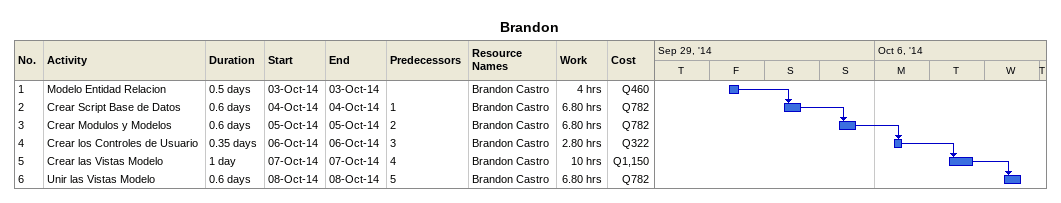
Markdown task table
Brandon

| ID | Task | Duration | Start | Finish | Predecessors | Resources | Work (h) | Cost (Q) |
|---|---|---|---|---|---|---|---|---|
| 1 | Modelo Entidad Relacion | 0.5d | 2014-10-03 | 2014-10-03 |  | Brandon Castro | 4 | 460 |
| 2 | Crear Script Base de Datos | 0.6d | 2014-10-04 | 2014-10-04 | 1 | Brandon Castro | 6.80 | 782 |
| 3 | Crear Modulos y Modelos | 0.6d | 2014-10-05 | 2014-10-05 | 2 | Brandon Castro | 6.80 | 782 |
| 4 | Crear los Controles de Usuario | 0.35d | 2014-10-06 | 2014-10-06 | 3 | Brandon Castro | 2.80 | 322 |
| 5 | Crear las Vistas Modelo | 1d | 2014-10-07 | 2014-10-07 | 4 | Brandon Castro | 10 | 1150 |
| 6 | Unir las Vistas Modelo | 0.6d | 2014-10-08 | 2014-10-08 | 5 | Brandon Castro | 6.80 | 782 |
